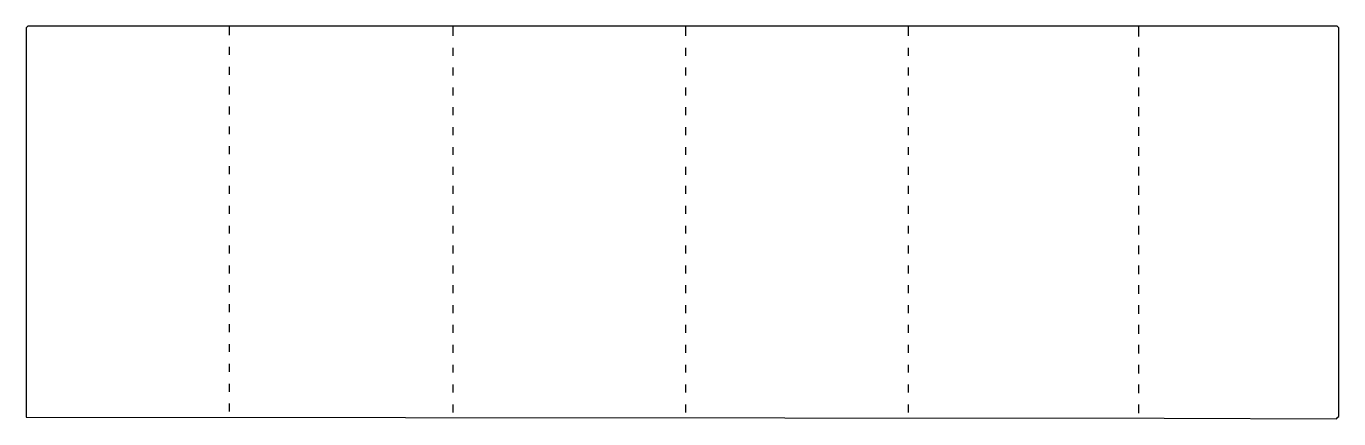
# Model space of a CAD drawing. Extents: x 85 to 1739, y 27 to 521.
import ezdxf

# ---------------------------------------------------------------- set-up
doc = ezdxf.new("R2010")
doc.units = 0
doc.layers.get('0').update_dxf_attribs({"linetype": 'CONTINUOUS'})

msp = doc.modelspace()

# ---------------------------------------------------------------- linework, layer by layer
at = {"color": 250, "linetype": 'CONTINUOUS'}
for points in [[(1736, 27), (1738, 29), (1739, 30), (1739, 519), (1737, 521), (87, 521), (85, 519), (85, 29), (1519, 27.5), (1736, 27)], [(341, 510), (341, 521)], [(623, 509), (623, 521)], [(916, 509), (916, 521)], [(1197, 509), (1197, 521)], [(1487, 508), (1487, 521)], [(341, 485), (341, 495)], [(623, 484), (623, 494)], [(916, 484), (916, 494)], [(1197, 484), (1197, 494)], [(1487, 483), (1487, 494)], [(341, 460), (341, 470)], [(623, 459), (623, 469)], [(916, 459), (916, 469)], [(1197, 459), (1197, 469)], [(1487, 458), (1487, 469)], [(341, 435), (341, 445)], [(623, 434), (623, 444)], [(916, 434), (916, 444)], [(1197, 434), (1197, 444)], [(1487, 433), (1487, 444)], [(341, 410), (341, 420)], [(623, 409), (623, 419)], [(916, 409), (916, 419)], [(1197, 409), (1197, 419)], [(1487, 408), (1487, 419)], [(341, 385), (341, 395)], [(623, 384), (623, 394)], [(916, 384), (916, 394)], [(1197, 384), (1197, 394)], [(1487, 383), (1487, 394)], [(341, 360), (341, 370)], [(623, 359), (623, 369)], [(916, 359), (916, 369)], [(1197, 359), (1197, 369)], [(1487, 358), (1487, 369)], [(341, 335), (341, 345)], [(623, 334), (623, 344)], [(916, 334), (916, 344)], [(1197, 334), (1197, 344)], [(1487, 333), (1487, 344)], [(341, 310), (341, 320)], [(623, 310), (623, 320)], [(916, 310), (916, 320)], [(1197, 310), (1197, 320)], [(1487, 309), (1487, 320)], [(341, 285), (341, 295)], [(623, 285), (623, 295)], [(916, 285), (916, 295)], [(1197, 285), (1197, 295)], [(1487, 284), (1487, 295)], [(341, 260), (341, 270)], [(623, 260), (623, 270)], [(916, 260), (916, 270)], [(1197, 260), (1197, 270)], [(1487, 259), (1487, 270)], [(341, 235), (341, 245)], [(623, 235), (623, 245)], [(916, 235), (916, 245)], [(1197, 235), (1197, 245)], [(1487, 234), (1487, 245)], [(341, 210), (341, 220)], [(623, 210), (623, 220)], [(916, 210), (916, 220)], [(1197, 210), (1197, 220)], [(1487, 209), (1487, 220)], [(341, 186), (341, 195)], [(623, 185), (623, 195)], [(916, 185), (916, 195)], [(1197, 185), (1197, 195)], [(1487, 184), (1487, 195)], [(341, 161), (341, 171)], [(623, 160), (623, 170)], [(916, 160), (916, 170)], [(1197, 160), (1197, 170)], [(1487, 159), (1487, 170)], [(341, 136), (341, 146)], [(623, 135), (623, 145)], [(916, 135), (916, 145)], [(1197, 135), (1197, 145)], [(1487, 134), (1487, 145)], [(341, 111), (341, 121)], [(623, 110), (623, 120)], [(916, 110), (916, 120)], [(1197, 110), (1197, 120)], [(1487, 109), (1487, 120)], [(341, 86), (341, 96)], [(623, 85), (623, 95)], [(916, 85), (916, 95)], [(1197, 85), (1197, 95)], [(1487, 84), (1487, 95)], [(341, 61), (341, 71)], [(623, 60), (623, 70)], [(916, 60), (916, 70)], [(1197, 60), (1197, 70)], [(1487, 59), (1487, 70)], [(341, 36), (341, 46)], [(623, 35), (623, 45)], [(916, 35), (916, 45)], [(1197, 35), (1197, 45)], [(1487, 34), (1487, 45)]]:
    msp.add_lwpolyline(points, dxfattribs=at)

doc.saveas('drawing.dxf')
